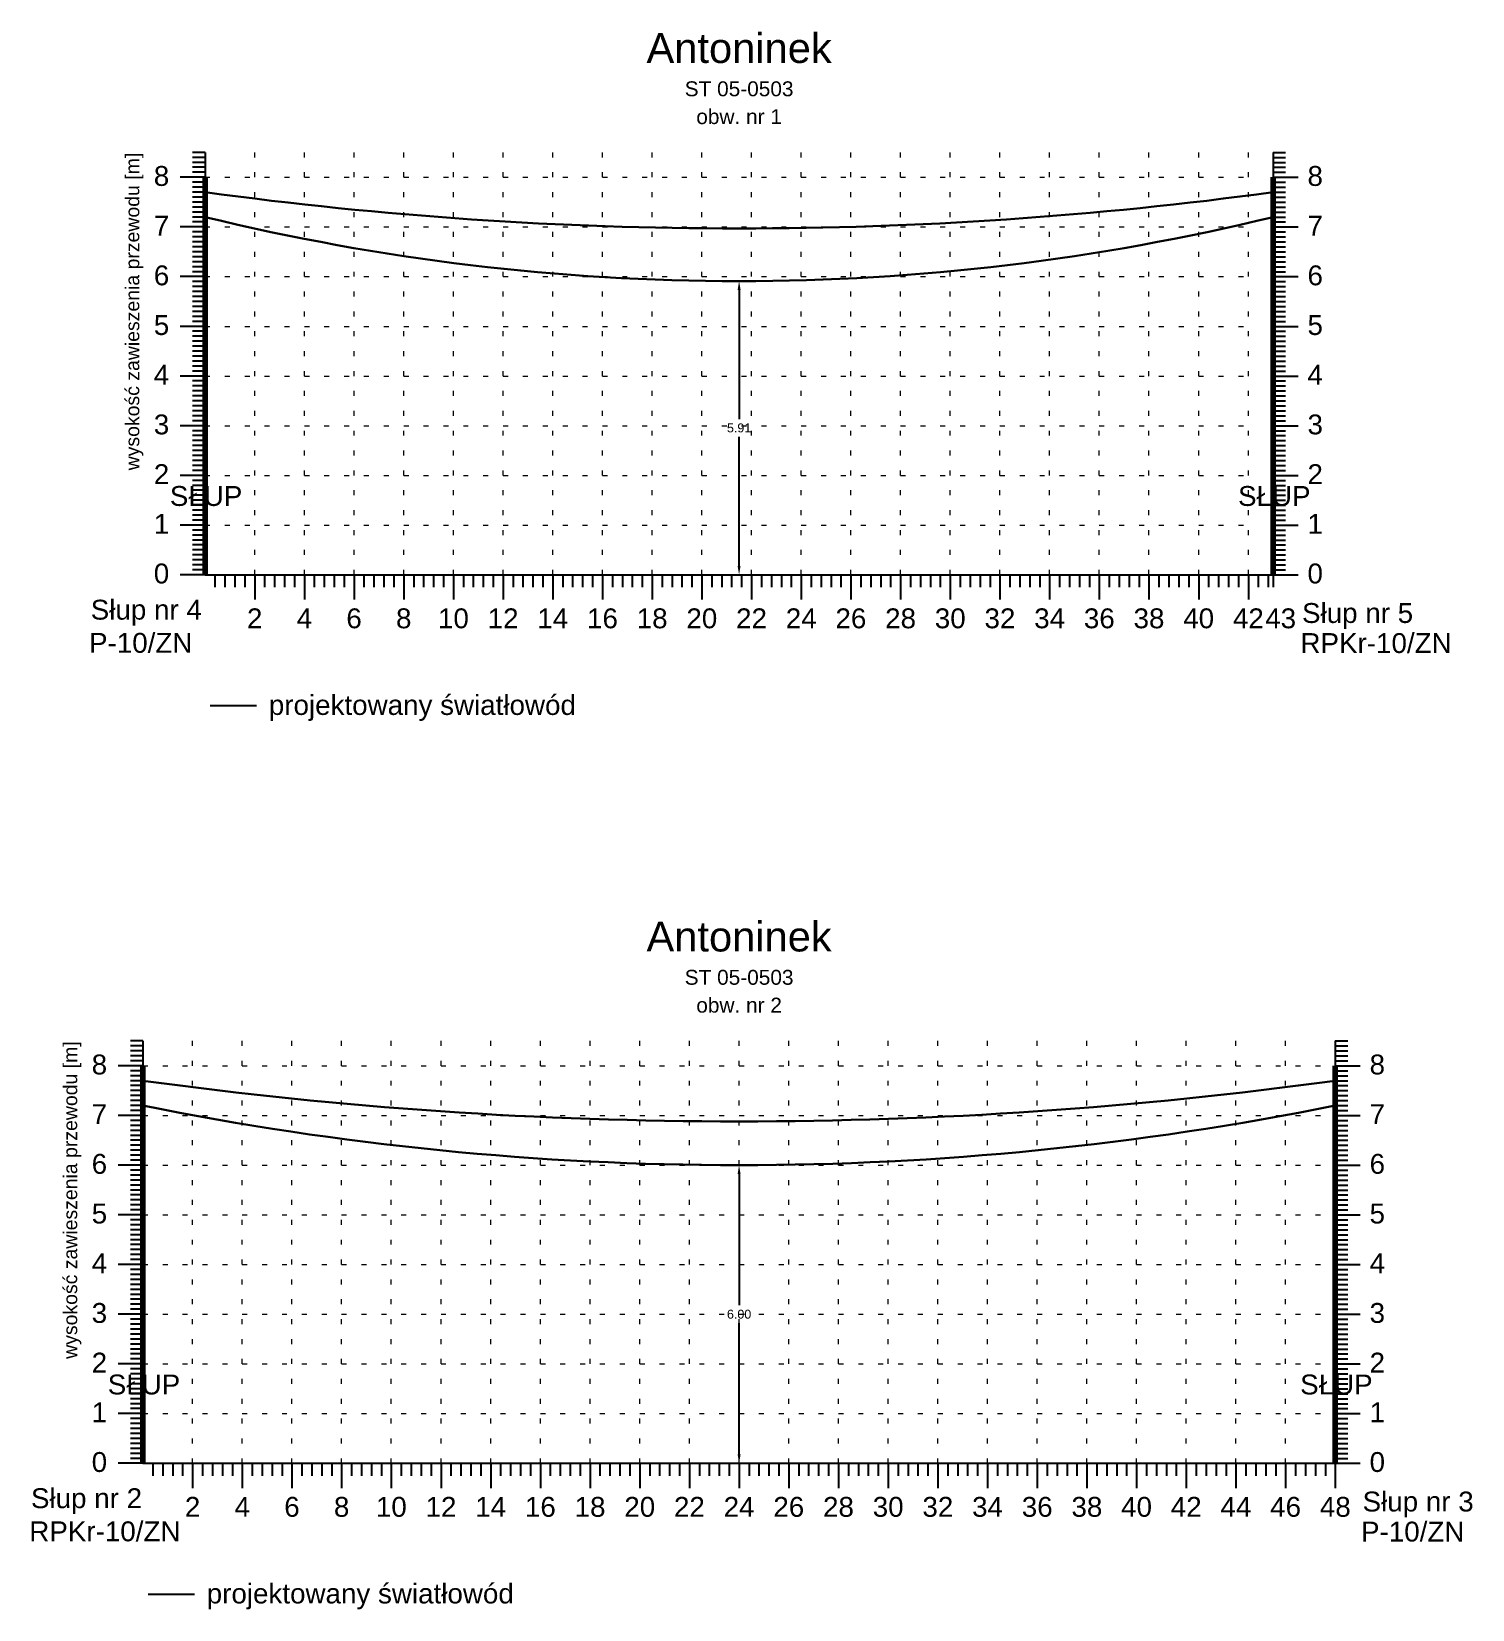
# Model space of a CAD drawing. Header units: inches. Extents: x -871 to 330, y 1326 to 1364.
# Drawn here: x 206.53 to 235.53, y 1331.12 to 1362.87 of the extents above; entities that cross this region are included whole.
import ezdxf
from ezdxf.enums import TextEntityAlignment as Align

# ---------------------------------------------------------------- set-up
doc = ezdxf.new("R2010")
doc.units = ezdxf.units.IN
doc.header["$MEASUREMENT"] = 0
doc.linetypes.add('ACAD_ISO07W100', pattern=[3, 0, -3])
doc.layers.add('ramka', color=7, linetype='Continuous', plot=False)
doc.styles.get("Standard").update_dxf_attribs({"font": 'arial.ttf'})
doc.dimstyles.get("Standard").update_dxf_attribs({"dimtxt": 0.25, "dimasz": 0.18, "dimexe": 0.18, "dimexo": 0.0625, "dimgap": -0.09, "dimtad": 0, "dimtih": 1, "dimtoh": 1, "dimzin": 0, "dimdsep": 46, "dimtxsty": 'Standard', "dimcen": 0.09, "dimadec": 0, "dimazin": 0, "dimtfac": 1, "dimtofl": 0, "dimtmove": 0, "dimatfit": 3, "dimfxl": 1, "dimtolj": 1, "dimtzin": 0, "dimarcsym": 0})

# ---------------------------------------------------------------- blocks, each defined once
blk = doc.blocks.new('*D20')
at = {"color": 0, "lineweight": -2}
for p, q in [((220.822, 1357.849), (220.947, 1357.849)), ((220.767, 1357.669), (220.767, 1355.074)), ((220.767, 1352.119), (220.767, 1354.714)), ((220.672, 1351.939), (220.947, 1351.939))]:
    blk.add_line(p, q, dxfattribs=at)
at = {"color": 0}
for points in [[(220.797, 1357.669), (220.737, 1357.669), (220.767, 1357.849)], [(220.797, 1352.119), (220.737, 1352.119), (220.767, 1351.939)]]:
    blk.add_solid(points, dxfattribs=at)
at = {"layer": 'Defpoints', "color": 0}
for p in [(220.759, 1357.849), (220.609, 1351.939), (220.767, 1351.939)]:
    blk.add_point(p, dxfattribs=at)
at = {"color": 0, "lineweight": 25, "insert": (220.767, 1354.894), "char_height": 0.18, "attachment_point": 5}
blk.add_mtext('\\A1;5.91', dxfattribs=at)
blk = doc.blocks.new('*D21')
at = {"color": 0, "lineweight": -2}
for p, q in [((220.822, 1340.059), (220.947, 1340.059)), ((220.767, 1339.879), (220.767, 1337.239)), ((220.767, 1334.239), (220.767, 1336.879)), ((220.672, 1334.059), (220.947, 1334.059))]:
    blk.add_line(p, q, dxfattribs=at)
at = {"color": 0}
for points in [[(220.797, 1339.879), (220.737, 1339.879), (220.767, 1340.059)], [(220.797, 1334.239), (220.737, 1334.239), (220.767, 1334.059)]]:
    blk.add_solid(points, dxfattribs=at)
at = {"layer": 'Defpoints', "color": 0}
for p in [(220.759, 1340.059), (220.609, 1334.059), (220.767, 1334.059)]:
    blk.add_point(p, dxfattribs=at)
at = {"color": 0, "lineweight": 25, "insert": (220.767, 1337.059), "char_height": 0.18, "attachment_point": 5}
blk.add_mtext('\\A1;6.00', dxfattribs=at)

msp = doc.modelspace()

# ---------------------------------------------------------------- linework, layer by layer
for p, q in [((210.017, 1360.439), (209.767, 1360.439)), ((210.017, 1360.339), (209.767, 1360.339)), ((210.017, 1360.439), (210.017, 1351.939)), ((231.517, 1360.439), (231.517, 1351.939)), ((231.517, 1360.439), (231.767, 1360.439)), ((231.517, 1360.339), (231.767, 1360.339)), ((210.017, 1360.239), (209.767, 1360.239)), ((210.017, 1360.139), (209.767, 1360.139)), ((210.017, 1360.039), (209.767, 1360.039)), ((231.517, 1360.239), (231.767, 1360.239)), ((231.517, 1360.139), (231.767, 1360.139)), ((231.517, 1360.039), (231.767, 1360.039)), ((210.017, 1359.939), (209.517, 1359.939)), ((210.017, 1359.839), (209.767, 1359.839)), ((210.017, 1359.739), (209.767, 1359.739)), ((231.517, 1359.939), (232.017, 1359.939)), ((231.517, 1359.839), (231.767, 1359.839)), ((231.517, 1359.739), (231.767, 1359.739)), ((210.017, 1359.639), (209.767, 1359.639)), ((210.017, 1359.539), (209.767, 1359.539)), ((210.017, 1359.439), (209.767, 1359.439)), ((210.017, 1359.339), (209.767, 1359.339)), ((231.517, 1359.639), (231.767, 1359.639)), ((231.517, 1359.539), (231.767, 1359.539)), ((231.517, 1359.439), (231.767, 1359.439)), ((231.517, 1359.339), (231.767, 1359.339)), ((210.017, 1359.239), (209.767, 1359.239)), ((210.017, 1359.139), (209.767, 1359.139)), ((210.017, 1359.039), (209.767, 1359.039)), ((231.517, 1359.239), (231.767, 1359.239)), ((231.517, 1359.139), (231.767, 1359.139)), ((231.517, 1359.039), (231.767, 1359.039)), ((210.017, 1358.939), (209.517, 1358.939)), ((210.017, 1358.839), (209.767, 1358.839)), ((210.017, 1358.739), (209.767, 1358.739)), ((231.517, 1358.939), (232.017, 1358.939)), ((231.517, 1358.839), (231.767, 1358.839)), ((231.517, 1358.739), (231.767, 1358.739)), ((210.017, 1358.639), (209.767, 1358.639)), ((210.017, 1358.539), (209.767, 1358.539)), ((210.017, 1358.439), (209.767, 1358.439)), ((231.517, 1358.639), (231.767, 1358.639)), ((231.517, 1358.539), (231.767, 1358.539)), ((231.517, 1358.439), (231.767, 1358.439)), ((210.017, 1358.339), (209.767, 1358.339)), ((210.017, 1358.239), (209.767, 1358.239)), ((210.017, 1358.139), (209.767, 1358.139)), ((231.517, 1358.339), (231.767, 1358.339)), ((231.517, 1358.239), (231.767, 1358.239)), ((231.517, 1358.139), (231.767, 1358.139)), ((210.017, 1357.939), (209.517, 1357.939)), ((210.017, 1358.039), (209.767, 1358.039)), ((210.017, 1357.839), (209.767, 1357.839)), ((231.517, 1358.039), (231.767, 1358.039)), ((231.517, 1357.939), (232.017, 1357.939)), ((231.517, 1357.839), (231.767, 1357.839)), ((210.017, 1357.739), (209.767, 1357.739)), ((210.017, 1357.639), (209.767, 1357.639)), ((210.017, 1357.539), (209.767, 1357.539)), ((210.017, 1357.439), (209.767, 1357.439)), ((231.517, 1357.739), (231.767, 1357.739)), ((231.517, 1357.639), (231.767, 1357.639)), ((231.517, 1357.539), (231.767, 1357.539)), ((231.517, 1357.439), (231.767, 1357.439)), ((210.017, 1357.339), (209.767, 1357.339)), ((210.017, 1357.239), (209.767, 1357.239)), ((210.017, 1357.139), (209.767, 1357.139)), ((231.517, 1357.339), (231.767, 1357.339)), ((231.517, 1357.239), (231.767, 1357.239)), ((231.517, 1357.139), (231.767, 1357.139)), ((210.017, 1356.939), (209.517, 1356.939)), ((210.017, 1357.039), (209.767, 1357.039)), ((210.017, 1356.839), (209.767, 1356.839)), ((231.517, 1357.039), (231.767, 1357.039)), ((231.517, 1356.939), (232.017, 1356.939)), ((231.517, 1356.839), (231.767, 1356.839)), ((210.017, 1356.739), (209.767, 1356.739)), ((210.017, 1356.639), (209.767, 1356.639)), ((210.017, 1356.539), (209.767, 1356.539)), ((231.517, 1356.739), (231.767, 1356.739)), ((231.517, 1356.639), (231.767, 1356.639)), ((231.517, 1356.539), (231.767, 1356.539)), ((210.017, 1356.439), (209.767, 1356.439)), ((210.017, 1356.339), (209.767, 1356.339)), ((210.017, 1356.239), (209.767, 1356.239)), ((231.517, 1356.439), (231.767, 1356.439)), ((231.517, 1356.339), (231.767, 1356.339)), ((231.517, 1356.239), (231.767, 1356.239)), ((210.017, 1355.939), (209.517, 1355.939)), ((210.017, 1356.139), (209.767, 1356.139)), ((210.017, 1356.039), (209.767, 1356.039)), ((210.017, 1355.839), (209.767, 1355.839)), ((231.517, 1356.139), (231.767, 1356.139)), ((231.517, 1356.039), (231.767, 1356.039)), ((231.517, 1355.939), (232.017, 1355.939)), ((231.517, 1355.839), (231.767, 1355.839)), ((210.017, 1355.739), (209.767, 1355.739)), ((210.017, 1355.639), (209.767, 1355.639)), ((210.017, 1355.539), (209.767, 1355.539)), ((231.517, 1355.739), (231.767, 1355.739)), ((231.517, 1355.639), (231.767, 1355.639)), ((231.517, 1355.539), (231.767, 1355.539)), ((210.017, 1355.439), (209.767, 1355.439)), ((210.017, 1355.339), (209.767, 1355.339)), ((210.017, 1355.239), (209.767, 1355.239)), ((231.517, 1355.439), (231.767, 1355.439)), ((231.517, 1355.339), (231.767, 1355.339)), ((231.517, 1355.239), (231.767, 1355.239)), ((210.017, 1354.939), (209.517, 1354.939)), ((210.017, 1355.139), (209.767, 1355.139)), ((210.017, 1355.039), (209.767, 1355.039)), ((231.517, 1355.139), (231.767, 1355.139)), ((231.517, 1355.039), (231.767, 1355.039)), ((231.517, 1354.939), (232.017, 1354.939)), ((210.017, 1354.839), (209.767, 1354.839)), ((210.017, 1354.739), (209.767, 1354.739)), ((210.017, 1354.639), (209.767, 1354.639)), ((231.517, 1354.839), (231.767, 1354.839)), ((231.517, 1354.739), (231.767, 1354.739)), ((231.517, 1354.639), (231.767, 1354.639)), ((210.017, 1354.539), (209.767, 1354.539)), ((210.017, 1354.439), (209.767, 1354.439)), ((210.017, 1354.339), (209.767, 1354.339)), ((231.517, 1354.539), (231.767, 1354.539)), ((231.517, 1354.439), (231.767, 1354.439)), ((231.517, 1354.339), (231.767, 1354.339)), ((210.017, 1353.939), (209.517, 1353.939)), ((210.017, 1354.239), (209.767, 1354.239)), ((210.017, 1354.139), (209.767, 1354.139)), ((210.017, 1354.039), (209.767, 1354.039)), ((231.517, 1354.239), (231.767, 1354.239)), ((231.517, 1354.139), (231.767, 1354.139)), ((231.517, 1354.039), (231.767, 1354.039)), ((231.517, 1353.939), (232.017, 1353.939)), ((210.017, 1353.839), (209.767, 1353.839)), ((210.017, 1353.739), (209.767, 1353.739)), ((210.017, 1353.639), (209.767, 1353.639)), ((231.517, 1353.839), (231.767, 1353.839)), ((231.517, 1353.739), (231.767, 1353.739)), ((231.517, 1353.639), (231.767, 1353.639)), ((210.017, 1353.539), (209.767, 1353.539)), ((210.017, 1353.439), (209.767, 1353.439)), ((210.017, 1353.339), (209.767, 1353.339)), ((231.517, 1353.539), (231.767, 1353.539)), ((231.517, 1353.439), (231.767, 1353.439)), ((231.517, 1353.339), (231.767, 1353.339)), ((210.017, 1353.239), (209.767, 1353.239)), ((210.017, 1353.139), (209.767, 1353.139)), ((210.017, 1353.039), (209.767, 1353.039)), ((231.517, 1353.239), (231.767, 1353.239)), ((231.517, 1353.139), (231.767, 1353.139)), ((231.517, 1353.039), (231.767, 1353.039)), ((210.017, 1352.939), (209.517, 1352.939)), ((210.017, 1352.839), (209.767, 1352.839)), ((210.017, 1352.739), (209.767, 1352.739)), ((231.517, 1352.939), (232.017, 1352.939)), ((231.517, 1352.839), (231.767, 1352.839)), ((231.517, 1352.739), (231.767, 1352.739)), ((210.017, 1352.639), (209.767, 1352.639)), ((210.017, 1352.539), (209.767, 1352.539)), ((210.017, 1352.439), (209.767, 1352.439)), ((231.517, 1352.639), (231.767, 1352.639)), ((231.517, 1352.539), (231.767, 1352.539)), ((231.517, 1352.439), (231.767, 1352.439)), ((210.017, 1352.339), (209.767, 1352.339)), ((210.017, 1352.239), (209.767, 1352.239)), ((210.017, 1352.139), (209.767, 1352.139)), ((210.017, 1352.039), (209.767, 1352.039)), ((231.517, 1352.339), (231.767, 1352.339)), ((231.517, 1352.239), (231.767, 1352.239)), ((231.517, 1352.139), (231.767, 1352.139)), ((231.517, 1352.039), (231.767, 1352.039)), ((210.017, 1351.939), (209.517, 1351.939)), ((210.017, 1351.939), (231.517, 1351.939)), ((210.217, 1351.939), (210.217, 1351.689)), ((210.417, 1351.939), (210.417, 1351.689)), ((210.617, 1351.939), (210.617, 1351.689)), ((210.817, 1351.939), (210.817, 1351.689)), ((211.017, 1351.939), (211.017, 1351.439)), ((211.217, 1351.939), (211.217, 1351.689)), ((211.417, 1351.939), (211.417, 1351.689)), ((211.617, 1351.939), (211.617, 1351.689)), ((211.817, 1351.939), (211.817, 1351.689)), ((212.017, 1351.939), (212.017, 1351.439)), ((212.217, 1351.939), (212.217, 1351.689)), ((212.417, 1351.939), (212.417, 1351.689)), ((212.617, 1351.939), (212.617, 1351.689)), ((212.817, 1351.939), (212.817, 1351.689)), ((213.017, 1351.939), (213.017, 1351.439)), ((213.217, 1351.939), (213.217, 1351.689)), ((213.417, 1351.939), (213.417, 1351.689)), ((213.617, 1351.939), (213.617, 1351.689)), ((213.817, 1351.939), (213.817, 1351.689)), ((214.017, 1351.939), (214.017, 1351.439)), ((214.217, 1351.939), (214.217, 1351.689)), ((214.417, 1351.939), (214.417, 1351.689)), ((214.617, 1351.939), (214.617, 1351.689)), ((214.817, 1351.939), (214.817, 1351.689)), ((215.017, 1351.939), (215.017, 1351.439)), ((215.217, 1351.939), (215.217, 1351.689)), ((215.417, 1351.939), (215.417, 1351.689)), ((215.617, 1351.939), (215.617, 1351.689)), ((215.817, 1351.939), (215.817, 1351.689)), ((216.017, 1351.939), (216.017, 1351.439)), ((216.217, 1351.939), (216.217, 1351.689)), ((216.417, 1351.939), (216.417, 1351.689)), ((216.617, 1351.939), (216.617, 1351.689)), ((216.817, 1351.939), (216.817, 1351.689)), ((217.017, 1351.939), (217.017, 1351.439)), ((217.217, 1351.939), (217.217, 1351.689)), ((217.417, 1351.939), (217.417, 1351.689)), ((217.617, 1351.939), (217.617, 1351.689)), ((217.817, 1351.939), (217.817, 1351.689)), ((218.017, 1351.939), (218.017, 1351.439)), ((218.217, 1351.939), (218.217, 1351.689)), ((218.417, 1351.939), (218.417, 1351.689)), ((218.617, 1351.939), (218.617, 1351.689)), ((218.817, 1351.939), (218.817, 1351.689)), ((219.017, 1351.939), (219.017, 1351.439)), ((219.217, 1351.939), (219.217, 1351.689)), ((219.417, 1351.939), (219.417, 1351.689)), ((219.617, 1351.939), (219.617, 1351.689)), ((219.817, 1351.939), (219.817, 1351.689)), ((220.017, 1351.939), (220.017, 1351.439)), ((220.217, 1351.939), (220.217, 1351.689)), ((220.417, 1351.939), (220.417, 1351.689)), ((220.617, 1351.939), (220.617, 1351.689)), ((220.817, 1351.939), (220.817, 1351.689)), ((221.017, 1351.939), (221.017, 1351.439)), ((221.217, 1351.939), (221.217, 1351.689)), ((221.417, 1351.939), (221.417, 1351.689)), ((221.617, 1351.939), (221.617, 1351.689)), ((221.817, 1351.939), (221.817, 1351.689)), ((222.017, 1351.939), (222.017, 1351.439)), ((222.217, 1351.939), (222.217, 1351.689)), ((222.417, 1351.939), (222.417, 1351.689)), ((222.617, 1351.939), (222.617, 1351.689)), ((222.817, 1351.939), (222.817, 1351.689)), ((223.017, 1351.939), (223.017, 1351.439)), ((223.217, 1351.939), (223.217, 1351.689)), ((223.417, 1351.939), (223.417, 1351.689)), ((223.617, 1351.939), (223.617, 1351.689)), ((223.817, 1351.939), (223.817, 1351.689)), ((224.017, 1351.939), (224.017, 1351.439)), ((224.217, 1351.939), (224.217, 1351.689)), ((224.417, 1351.939), (224.417, 1351.689)), ((224.617, 1351.939), (224.617, 1351.689)), ((224.817, 1351.939), (224.817, 1351.689)), ((225.017, 1351.939), (225.017, 1351.439)), ((225.217, 1351.939), (225.217, 1351.689)), ((225.417, 1351.939), (225.417, 1351.689)), ((225.617, 1351.939), (225.617, 1351.689)), ((225.817, 1351.939), (225.817, 1351.689)), ((226.017, 1351.939), (226.017, 1351.439)), ((226.217, 1351.939), (226.217, 1351.689)), ((226.417, 1351.939), (226.417, 1351.689)), ((226.617, 1351.939), (226.617, 1351.689)), ((226.817, 1351.939), (226.817, 1351.689)), ((227.017, 1351.939), (227.017, 1351.439)), ((227.217, 1351.939), (227.217, 1351.689)), ((227.417, 1351.939), (227.417, 1351.689)), ((227.617, 1351.939), (227.617, 1351.689)), ((227.817, 1351.939), (227.817, 1351.689)), ((228.017, 1351.939), (228.017, 1351.439)), ((228.217, 1351.939), (228.217, 1351.689)), ((228.417, 1351.939), (228.417, 1351.689)), ((228.617, 1351.939), (228.617, 1351.689)), ((228.817, 1351.939), (228.817, 1351.689)), ((229.017, 1351.939), (229.017, 1351.439)), ((229.217, 1351.939), (229.217, 1351.689)), ((229.417, 1351.939), (229.417, 1351.689)), ((229.617, 1351.939), (229.617, 1351.689)), ((229.817, 1351.939), (229.817, 1351.689)), ((230.017, 1351.939), (230.017, 1351.439)), ((230.217, 1351.939), (230.217, 1351.689)), ((230.417, 1351.939), (230.417, 1351.689)), ((230.617, 1351.939), (230.617, 1351.689)), ((230.817, 1351.939), (230.817, 1351.689)), ((231.017, 1351.939), (231.017, 1351.439)), ((231.217, 1351.939), (231.217, 1351.689)), ((231.417, 1351.939), (231.417, 1351.689)), ((231.517, 1351.939), (232.017, 1351.939)), ((231.517, 1351.939), (231.517, 1351.689)), ((208.767, 1342.559), (208.517, 1342.559)), ((208.767, 1342.559), (208.767, 1334.059)), ((232.767, 1342.559), (232.767, 1334.059)), ((232.767, 1342.559), (233.017, 1342.559)), ((208.767, 1342.459), (208.517, 1342.459)), ((208.767, 1342.359), (208.517, 1342.359)), ((208.767, 1342.259), (208.517, 1342.259)), ((232.767, 1342.459), (233.017, 1342.459)), ((232.767, 1342.359), (233.017, 1342.359)), ((232.767, 1342.259), (233.017, 1342.259)), ((208.767, 1342.059), (208.267, 1342.059)), ((208.767, 1342.159), (208.517, 1342.159)), ((208.767, 1341.959), (208.517, 1341.959)), ((232.767, 1342.159), (233.017, 1342.159)), ((232.767, 1342.059), (233.267, 1342.059)), ((232.767, 1341.959), (233.017, 1341.959)), ((208.767, 1341.859), (208.517, 1341.859)), ((208.767, 1341.759), (208.517, 1341.759)), ((208.767, 1341.659), (208.517, 1341.659)), ((208.767, 1341.559), (208.517, 1341.559)), ((232.767, 1341.859), (233.017, 1341.859)), ((232.767, 1341.759), (233.017, 1341.759)), ((232.767, 1341.659), (233.017, 1341.659)), ((232.767, 1341.559), (233.017, 1341.559)), ((208.767, 1341.459), (208.517, 1341.459)), ((208.767, 1341.359), (208.517, 1341.359)), ((208.767, 1341.259), (208.517, 1341.259)), ((232.767, 1341.459), (233.017, 1341.459)), ((232.767, 1341.359), (233.017, 1341.359)), ((232.767, 1341.259), (233.017, 1341.259)), ((208.767, 1341.059), (208.267, 1341.059)), ((208.767, 1341.159), (208.517, 1341.159)), ((208.767, 1340.959), (208.517, 1340.959)), ((232.767, 1341.159), (233.017, 1341.159)), ((232.767, 1341.059), (233.267, 1341.059)), ((232.767, 1340.959), (233.017, 1340.959)), ((208.767, 1340.859), (208.517, 1340.859)), ((208.767, 1340.759), (208.517, 1340.759)), ((208.767, 1340.659), (208.517, 1340.659)), ((232.767, 1340.859), (233.017, 1340.859)), ((232.767, 1340.759), (233.017, 1340.759)), ((232.767, 1340.659), (233.017, 1340.659)), ((208.767, 1340.559), (208.517, 1340.559)), ((208.767, 1340.459), (208.517, 1340.459)), ((208.767, 1340.359), (208.517, 1340.359)), ((232.767, 1340.559), (233.017, 1340.559)), ((232.767, 1340.459), (233.017, 1340.459)), ((232.767, 1340.359), (233.017, 1340.359)), ((208.767, 1340.059), (208.267, 1340.059)), ((208.767, 1340.259), (208.517, 1340.259)), ((208.767, 1340.159), (208.517, 1340.159)), ((232.767, 1340.259), (233.017, 1340.259)), ((232.767, 1340.159), (233.017, 1340.159)), ((232.767, 1340.059), (233.267, 1340.059)), ((208.767, 1339.959), (208.517, 1339.959)), ((208.767, 1339.859), (208.517, 1339.859)), ((208.767, 1339.759), (208.517, 1339.759)), ((208.767, 1339.659), (208.517, 1339.659)), ((232.767, 1339.959), (233.017, 1339.959)), ((232.767, 1339.859), (233.017, 1339.859)), ((232.767, 1339.759), (233.017, 1339.759)), ((232.767, 1339.659), (233.017, 1339.659)), ((208.767, 1339.559), (208.517, 1339.559)), ((208.767, 1339.459), (208.517, 1339.459)), ((208.767, 1339.359), (208.517, 1339.359)), ((232.767, 1339.559), (233.017, 1339.559)), ((232.767, 1339.459), (233.017, 1339.459)), ((232.767, 1339.359), (233.017, 1339.359)), ((208.767, 1339.059), (208.267, 1339.059)), ((208.767, 1339.259), (208.517, 1339.259)), ((208.767, 1339.159), (208.517, 1339.159)), ((232.767, 1339.259), (233.017, 1339.259)), ((232.767, 1339.159), (233.017, 1339.159)), ((232.767, 1339.059), (233.267, 1339.059)), ((208.767, 1338.959), (208.517, 1338.959)), ((208.767, 1338.859), (208.517, 1338.859)), ((208.767, 1338.759), (208.517, 1338.759)), ((232.767, 1338.959), (233.017, 1338.959)), ((232.767, 1338.859), (233.017, 1338.859)), ((232.767, 1338.759), (233.017, 1338.759)), ((208.767, 1338.659), (208.517, 1338.659)), ((208.767, 1338.559), (208.517, 1338.559)), ((208.767, 1338.459), (208.517, 1338.459)), ((232.767, 1338.659), (233.017, 1338.659)), ((232.767, 1338.559), (233.017, 1338.559)), ((232.767, 1338.459), (233.017, 1338.459)), ((208.767, 1338.059), (208.267, 1338.059)), ((208.767, 1338.359), (208.517, 1338.359)), ((208.767, 1338.259), (208.517, 1338.259)), ((208.767, 1338.159), (208.517, 1338.159)), ((232.767, 1338.359), (233.017, 1338.359)), ((232.767, 1338.259), (233.017, 1338.259)), ((232.767, 1338.159), (233.017, 1338.159)), ((232.767, 1338.059), (233.267, 1338.059)), ((208.767, 1337.959), (208.517, 1337.959)), ((208.767, 1337.859), (208.517, 1337.859)), ((208.767, 1337.759), (208.517, 1337.759)), ((232.767, 1337.959), (233.017, 1337.959)), ((232.767, 1337.859), (233.017, 1337.859)), ((232.767, 1337.759), (233.017, 1337.759)), ((208.767, 1337.659), (208.517, 1337.659)), ((208.767, 1337.559), (208.517, 1337.559)), ((208.767, 1337.459), (208.517, 1337.459)), ((232.767, 1337.659), (233.017, 1337.659)), ((232.767, 1337.559), (233.017, 1337.559)), ((232.767, 1337.459), (233.017, 1337.459)), ((208.767, 1337.359), (208.517, 1337.359)), ((208.767, 1337.259), (208.517, 1337.259)), ((208.767, 1337.159), (208.517, 1337.159)), ((232.767, 1337.359), (233.017, 1337.359)), ((232.767, 1337.259), (233.017, 1337.259)), ((232.767, 1337.159), (233.017, 1337.159)), ((208.767, 1337.059), (208.267, 1337.059)), ((208.767, 1336.959), (208.517, 1336.959)), ((208.767, 1336.859), (208.517, 1336.859)), ((232.767, 1337.059), (233.267, 1337.059)), ((232.767, 1336.959), (233.017, 1336.959)), ((232.767, 1336.859), (233.017, 1336.859)), ((208.767, 1336.759), (208.517, 1336.759)), ((208.767, 1336.659), (208.517, 1336.659)), ((208.767, 1336.559), (208.517, 1336.559)), ((232.767, 1336.759), (233.017, 1336.759)), ((232.767, 1336.659), (233.017, 1336.659)), ((232.767, 1336.559), (233.017, 1336.559)), ((208.767, 1336.459), (208.517, 1336.459)), ((208.767, 1336.359), (208.517, 1336.359)), ((208.767, 1336.259), (208.517, 1336.259)), ((208.767, 1336.159), (208.517, 1336.159)), ((232.767, 1336.459), (233.017, 1336.459)), ((232.767, 1336.359), (233.017, 1336.359)), ((232.767, 1336.259), (233.017, 1336.259)), ((232.767, 1336.159), (233.017, 1336.159)), ((208.767, 1336.059), (208.267, 1336.059)), ((208.767, 1335.959), (208.517, 1335.959)), ((208.767, 1335.859), (208.517, 1335.859)), ((232.767, 1336.059), (233.267, 1336.059)), ((232.767, 1335.959), (233.017, 1335.959)), ((232.767, 1335.859), (233.017, 1335.859)), ((208.767, 1335.759), (208.517, 1335.759)), ((208.767, 1335.659), (208.517, 1335.659)), ((208.767, 1335.559), (208.517, 1335.559)), ((232.767, 1335.759), (233.017, 1335.759)), ((232.767, 1335.659), (233.017, 1335.659)), ((232.767, 1335.559), (233.017, 1335.559)), ((208.767, 1335.459), (208.517, 1335.459)), ((208.767, 1335.359), (208.517, 1335.359)), ((208.767, 1335.259), (208.517, 1335.259)), ((232.767, 1335.459), (233.017, 1335.459)), ((232.767, 1335.359), (233.017, 1335.359)), ((232.767, 1335.259), (233.017, 1335.259)), ((208.767, 1335.059), (208.267, 1335.059)), ((208.767, 1335.159), (208.517, 1335.159)), ((208.767, 1334.959), (208.517, 1334.959)), ((232.767, 1335.159), (233.017, 1335.159)), ((232.767, 1335.059), (233.267, 1335.059)), ((232.767, 1334.959), (233.017, 1334.959)), ((208.767, 1334.859), (208.517, 1334.859)), ((208.767, 1334.759), (208.517, 1334.759)), ((208.767, 1334.659), (208.517, 1334.659)), ((232.767, 1334.859), (233.017, 1334.859)), ((232.767, 1334.759), (233.017, 1334.759)), ((232.767, 1334.659), (233.017, 1334.659)), ((208.767, 1334.559), (208.517, 1334.559)), ((208.767, 1334.459), (208.517, 1334.459)), ((208.767, 1334.359), (208.517, 1334.359)), ((208.767, 1334.259), (208.517, 1334.259)), ((232.767, 1334.559), (233.017, 1334.559)), ((232.767, 1334.459), (233.017, 1334.459)), ((232.767, 1334.359), (233.017, 1334.359)), ((232.767, 1334.259), (233.017, 1334.259)), ((208.767, 1334.059), (208.267, 1334.059)), ((208.767, 1334.159), (208.517, 1334.159)), ((208.767, 1334.059), (232.767, 1334.059)), ((208.967, 1334.059), (208.967, 1333.809)), ((209.167, 1334.059), (209.167, 1333.809)), ((209.367, 1334.059), (209.367, 1333.809)), ((209.567, 1334.059), (209.567, 1333.809)), ((209.767, 1334.059), (209.767, 1333.559)), ((209.967, 1334.059), (209.967, 1333.809)), ((210.167, 1334.059), (210.167, 1333.809)), ((210.367, 1334.059), (210.367, 1333.809)), ((210.567, 1334.059), (210.567, 1333.809)), ((210.767, 1334.059), (210.767, 1333.559)), ((210.967, 1334.059), (210.967, 1333.809)), ((211.167, 1334.059), (211.167, 1333.809)), ((211.367, 1334.059), (211.367, 1333.809)), ((211.567, 1334.059), (211.567, 1333.809)), ((211.767, 1334.059), (211.767, 1333.559)), ((211.967, 1334.059), (211.967, 1333.809)), ((212.167, 1334.059), (212.167, 1333.809)), ((212.367, 1334.059), (212.367, 1333.809)), ((212.567, 1334.059), (212.567, 1333.809)), ((212.767, 1334.059), (212.767, 1333.559)), ((212.967, 1334.059), (212.967, 1333.809)), ((213.167, 1334.059), (213.167, 1333.809)), ((213.367, 1334.059), (213.367, 1333.809)), ((213.567, 1334.059), (213.567, 1333.809)), ((213.767, 1334.059), (213.767, 1333.559)), ((213.967, 1334.059), (213.967, 1333.809)), ((214.167, 1334.059), (214.167, 1333.809)), ((214.367, 1334.059), (214.367, 1333.809)), ((214.567, 1334.059), (214.567, 1333.809)), ((214.767, 1334.059), (214.767, 1333.559)), ((214.967, 1334.059), (214.967, 1333.809)), ((215.167, 1334.059), (215.167, 1333.809)), ((215.367, 1334.059), (215.367, 1333.809)), ((215.567, 1334.059), (215.567, 1333.809)), ((215.767, 1334.059), (215.767, 1333.559)), ((215.967, 1334.059), (215.967, 1333.809)), ((216.167, 1334.059), (216.167, 1333.809)), ((216.367, 1334.059), (216.367, 1333.809)), ((216.567, 1334.059), (216.567, 1333.809)), ((216.767, 1334.059), (216.767, 1333.559)), ((216.967, 1334.059), (216.967, 1333.809)), ((217.167, 1334.059), (217.167, 1333.809)), ((217.367, 1334.059), (217.367, 1333.809)), ((217.567, 1334.059), (217.567, 1333.809)), ((217.767, 1334.059), (217.767, 1333.559)), ((217.967, 1334.059), (217.967, 1333.809)), ((218.167, 1334.059), (218.167, 1333.809)), ((218.367, 1334.059), (218.367, 1333.809)), ((218.567, 1334.059), (218.567, 1333.809)), ((218.767, 1334.059), (218.767, 1333.559)), ((218.967, 1334.059), (218.967, 1333.809)), ((219.167, 1334.059), (219.167, 1333.809)), ((219.367, 1334.059), (219.367, 1333.809)), ((219.567, 1334.059), (219.567, 1333.809)), ((219.767, 1334.059), (219.767, 1333.559)), ((219.967, 1334.059), (219.967, 1333.809)), ((220.167, 1334.059), (220.167, 1333.809)), ((220.367, 1334.059), (220.367, 1333.809)), ((220.567, 1334.059), (220.567, 1333.809)), ((220.767, 1334.059), (220.767, 1333.559)), ((220.967, 1334.059), (220.967, 1333.809)), ((221.167, 1334.059), (221.167, 1333.809)), ((221.367, 1334.059), (221.367, 1333.809)), ((221.567, 1334.059), (221.567, 1333.809)), ((221.767, 1334.059), (221.767, 1333.559)), ((221.967, 1334.059), (221.967, 1333.809)), ((222.167, 1334.059), (222.167, 1333.809)), ((222.367, 1334.059), (222.367, 1333.809)), ((222.567, 1334.059), (222.567, 1333.809)), ((222.767, 1334.059), (222.767, 1333.559)), ((222.967, 1334.059), (222.967, 1333.809)), ((223.167, 1334.059), (223.167, 1333.809)), ((223.367, 1334.059), (223.367, 1333.809)), ((223.567, 1334.059), (223.567, 1333.809)), ((223.767, 1334.059), (223.767, 1333.559)), ((223.967, 1334.059), (223.967, 1333.809)), ((224.167, 1334.059), (224.167, 1333.809)), ((224.367, 1334.059), (224.367, 1333.809)), ((224.567, 1334.059), (224.567, 1333.809)), ((224.767, 1334.059), (224.767, 1333.559)), ((224.967, 1334.059), (224.967, 1333.809)), ((225.167, 1334.059), (225.167, 1333.809)), ((225.367, 1334.059), (225.367, 1333.809)), ((225.567, 1334.059), (225.567, 1333.809)), ((225.767, 1334.059), (225.767, 1333.559)), ((225.967, 1334.059), (225.967, 1333.809)), ((226.167, 1334.059), (226.167, 1333.809)), ((226.367, 1334.059), (226.367, 1333.809)), ((226.567, 1334.059), (226.567, 1333.809)), ((226.767, 1334.059), (226.767, 1333.559)), ((226.967, 1334.059), (226.967, 1333.809)), ((227.167, 1334.059), (227.167, 1333.809)), ((227.367, 1334.059), (227.367, 1333.809)), ((227.567, 1334.059), (227.567, 1333.809)), ((227.767, 1334.059), (227.767, 1333.559)), ((227.967, 1334.059), (227.967, 1333.809)), ((228.167, 1334.059), (228.167, 1333.809)), ((228.367, 1334.059), (228.367, 1333.809)), ((228.567, 1334.059), (228.567, 1333.809)), ((228.767, 1334.059), (228.767, 1333.559)), ((228.967, 1334.059), (228.967, 1333.809)), ((229.167, 1334.059), (229.167, 1333.809)), ((229.367, 1334.059), (229.367, 1333.809)), ((229.567, 1334.059), (229.567, 1333.809)), ((229.767, 1334.059), (229.767, 1333.559)), ((229.967, 1334.059), (229.967, 1333.809)), ((230.167, 1334.059), (230.167, 1333.809)), ((230.367, 1334.059), (230.367, 1333.809)), ((230.567, 1334.059), (230.567, 1333.809)), ((230.767, 1334.059), (230.767, 1333.559)), ((230.967, 1334.059), (230.967, 1333.809)), ((231.167, 1334.059), (231.167, 1333.809)), ((231.367, 1334.059), (231.367, 1333.809)), ((231.567, 1334.059), (231.567, 1333.809)), ((231.767, 1334.059), (231.767, 1333.559)), ((231.967, 1334.059), (231.967, 1333.809)), ((232.167, 1334.059), (232.167, 1333.809)), ((232.367, 1334.059), (232.367, 1333.809)), ((232.567, 1334.059), (232.567, 1333.809)), ((232.767, 1334.159), (233.017, 1334.159)), ((232.767, 1334.059), (233.267, 1334.059)), ((232.767, 1334.059), (232.767, 1333.559))]:
    msp.add_line(p, q)
at = {"linetype": 'ACAD_ISO07W100', "lineweight": 15, "ltscale": 0.1}
for p, q in [((211.017, 1351.939), (211.017, 1360.439)), ((212.017, 1351.939), (212.017, 1360.439)), ((213.017, 1351.939), (213.017, 1360.439)), ((214.017, 1351.939), (214.017, 1360.439)), ((215.017, 1351.939), (215.017, 1360.439)), ((216.017, 1351.939), (216.017, 1360.439)), ((217.017, 1351.939), (217.017, 1360.439)), ((218.017, 1351.939), (218.017, 1360.439)), ((219.017, 1351.939), (219.017, 1360.439)), ((220.017, 1351.939), (220.017, 1360.439)), ((221.017, 1351.939), (221.017, 1360.439)), ((222.017, 1351.939), (222.017, 1360.439)), ((223.017, 1351.939), (223.017, 1360.439)), ((224.017, 1351.939), (224.017, 1360.439)), ((225.017, 1351.939), (225.017, 1360.439)), ((226.017, 1351.939), (226.017, 1360.439)), ((227.017, 1351.939), (227.017, 1360.439)), ((228.017, 1351.939), (228.017, 1360.439)), ((229.017, 1351.939), (229.017, 1360.439)), ((230.017, 1351.939), (230.017, 1360.439)), ((231.017, 1351.939), (231.017, 1360.439)), ((231.517, 1351.939), (231.517, 1360.439)), ((210.017, 1359.939), (231.017, 1359.939)), ((210.017, 1358.939), (231.017, 1358.939)), ((210.017, 1357.939), (231.017, 1357.939)), ((210.017, 1356.939), (231.017, 1356.939)), ((210.017, 1355.939), (231.017, 1355.939)), ((210.017, 1354.939), (231.017, 1354.939)), ((210.017, 1353.939), (231.017, 1353.939)), ((210.017, 1352.939), (231.017, 1352.939)), ((210.017, 1351.939), (231.017, 1351.939)), ((209.767, 1334.059), (209.767, 1342.559)), ((210.767, 1334.059), (210.767, 1342.559)), ((211.767, 1334.059), (211.767, 1342.559)), ((212.767, 1334.059), (212.767, 1342.559)), ((213.767, 1334.059), (213.767, 1342.559)), ((214.767, 1334.059), (214.767, 1342.559)), ((215.767, 1334.059), (215.767, 1342.559)), ((216.767, 1334.059), (216.767, 1342.559)), ((217.767, 1334.059), (217.767, 1342.559)), ((218.767, 1334.059), (218.767, 1342.559)), ((219.767, 1334.059), (219.767, 1342.559)), ((220.767, 1334.059), (220.767, 1342.559)), ((221.767, 1334.059), (221.767, 1342.559)), ((222.767, 1334.059), (222.767, 1342.559)), ((223.767, 1334.059), (223.767, 1342.559)), ((224.767, 1334.059), (224.767, 1342.559)), ((225.767, 1334.059), (225.767, 1342.559)), ((226.767, 1334.059), (226.767, 1342.559)), ((227.767, 1334.059), (227.767, 1342.559)), ((228.767, 1334.059), (228.767, 1342.559)), ((229.767, 1334.059), (229.767, 1342.559)), ((230.767, 1334.059), (230.767, 1342.559)), ((231.767, 1334.059), (231.767, 1342.559)), ((232.767, 1334.059), (232.767, 1342.559)), ((208.767, 1342.059), (232.767, 1342.059)), ((208.767, 1341.059), (232.767, 1341.059)), ((208.767, 1340.059), (232.767, 1340.059)), ((208.767, 1339.059), (232.767, 1339.059)), ((208.767, 1338.059), (232.767, 1338.059)), ((208.767, 1337.059), (232.767, 1337.059)), ((208.767, 1336.059), (232.767, 1336.059)), ((208.767, 1335.059), (232.767, 1335.059)), ((208.767, 1334.059), (232.767, 1334.059))]:
    msp.add_line(p, q, dxfattribs=at)
at = {"lineweight": 100}
for p, q in [((210.017, 1351.939), (210.017, 1359.939)), ((231.517, 1351.939), (231.517, 1359.939)), ((208.767, 1334.059), (208.767, 1342.059)), ((232.767, 1334.059), (232.767, 1342.059))]:
    msp.add_line(p, q, dxfattribs=at)
at = {"color": 3, "lineweight": 25}
for p, q in [((210.122, 1349.309), (211.053, 1349.309)), ((208.872, 1331.429), (209.803, 1331.429))]:
    msp.add_line(p, q, dxfattribs=at)
at = {"lineweight": 30}
for centre, radius, start, end in [((220.767, 1438.426), 79.517, 262.23036, 277.76964), ((220.767, 1429.154), 88.215, 262.18173, 277.81827)]:
    msp.add_arc(centre, radius, start, end, dxfattribs=at)
at = {"color": 3, "lineweight": 30}
for centre, radius, start, end in [((220.767, 1403.286), 45.437, 256.3145, 283.6855), ((220.767, 1400.659), 60.6, 258.57881, 281.42119)]:
    msp.add_arc(centre, radius, start, end, dxfattribs=at)
at = {"layer": 'ramka'}
for p, q in [((210.017, 1351.939), (220.767, 1351.939)), ((208.767, 1334.059), (220.767, 1334.059))]:
    msp.add_line(p, q, dxfattribs=at)

# ---------------------------------------------------------------- texts
for s, height, p in [('Antoninek', 0.6, (220.767, 1362.239)), ('ST 05-0503', 0.3, (220.767, 1361.569)), ('obw. nr 1', 0.3, (220.767, 1361.009)), ('2', 0.4, (211.017, 1350.863)), ('4', 0.4, (212.017, 1350.863)), ('6', 0.4, (213.017, 1350.863)), ('8', 0.4, (214.017, 1350.863)), ('10', 0.4, (215.017, 1350.863)), ('12', 0.4, (216.017, 1350.863)), ('14', 0.4, (217.017, 1350.863)), ('16', 0.4, (218.017, 1350.863)), ('18', 0.4, (219.017, 1350.863)), ('20', 0.4, (220.017, 1350.863)), ('22', 0.4, (221.017, 1350.863)), ('24', 0.4, (222.017, 1350.863)), ('26', 0.4, (223.017, 1350.863)), ('28', 0.4, (224.017, 1350.863)), ('30', 0.4, (225.017, 1350.863)), ('32', 0.4, (226.017, 1350.863)), ('34', 0.4, (227.017, 1350.863)), ('36', 0.4, (228.017, 1350.863)), ('38', 0.4, (229.017, 1350.863)), ('40', 0.4, (230.017, 1350.863)), ('42', 0.4, (231.017, 1350.863)), ('43', 0.4, (231.667, 1350.863)), ('Antoninek', 0.6, (220.767, 1344.359)), ('ST 05-0503', 0.3, (220.767, 1343.689)), ('obw. nr 2', 0.3, (220.767, 1343.129)), ('2', 0.4, (209.767, 1332.983)), ('4', 0.4, (210.767, 1332.983)), ('6', 0.4, (211.767, 1332.983)), ('8', 0.4, (212.767, 1332.983)), ('10', 0.4, (213.767, 1332.983)), ('12', 0.4, (214.767, 1332.983)), ('14', 0.4, (215.767, 1332.983)), ('16', 0.4, (216.767, 1332.983)), ('18', 0.4, (217.767, 1332.983)), ('20', 0.4, (218.767, 1332.983)), ('22', 0.4, (219.767, 1332.983)), ('24', 0.4, (220.767, 1332.983)), ('26', 0.4, (221.767, 1332.983)), ('28', 0.4, (222.767, 1332.983)), ('30', 0.4, (223.767, 1332.983)), ('32', 0.4, (224.767, 1332.983)), ('34', 0.4, (225.767, 1332.983)), ('36', 0.4, (226.767, 1332.983)), ('38', 0.4, (227.767, 1332.983)), ('40', 0.4, (228.767, 1332.983)), ('42', 0.4, (229.767, 1332.983)), ('44', 0.4, (230.767, 1332.983)), ('46', 0.4, (231.767, 1332.983)), ('48', 0.4, (232.767, 1332.983))]:
    msp.add_text(s, height=height).set_placement(p, align=Align.CENTER)
for s, p in [('8', (209.297, 1359.765)), ('7', (209.297, 1358.765)), ('6', (209.297, 1357.765)), ('5', (209.297, 1356.765)), ('4', (209.297, 1355.765)), ('3', (209.297, 1354.765)), ('2', (209.297, 1353.765)), ('1', (209.297, 1352.765)), ('0', (209.297, 1351.765)), ('8', (208.047, 1341.885)), ('7', (208.047, 1340.885)), ('6', (208.047, 1339.885)), ('5', (208.047, 1338.885)), ('4', (208.047, 1337.885)), ('3', (208.047, 1336.885)), ('2', (208.047, 1335.885)), ('1', (208.047, 1334.885)), ('0', (208.047, 1333.885))]:
    msp.add_text(s, height=0.4).set_placement(p, align=Align.RIGHT)
for s, p in [('8', (232.207, 1359.765)), ('7', (232.207, 1358.765)), ('6', (232.207, 1357.765)), ('5', (232.207, 1356.765)), ('4', (232.207, 1355.765)), ('3', (232.207, 1354.765)), ('2', (232.207, 1353.765)), ('1', (232.207, 1352.765)), ('0', (232.207, 1351.765)), ('Słup nr 4', (207.717, 1351.037)), ('Słup nr 5', (232.097, 1350.97)), ('P-10/ZN', (207.683, 1350.37)), ('RPKr-10/ZN', (232.066, 1350.365)), ('projektowany światłowód', (211.302, 1349.119)), ('8', (233.457, 1341.885)), ('7', (233.457, 1340.885)), ('6', (233.457, 1339.885)), ('5', (233.457, 1338.885)), ('4', (233.457, 1337.885)), ('3', (233.457, 1336.885)), ('2', (233.457, 1335.885)), ('1', (233.457, 1334.885)), ('0', (233.457, 1333.885)), ('Słup nr 2', (206.514, 1333.157)), ('Słup nr 3', (233.316, 1333.09)), ('RPKr-10/ZN', (206.48, 1332.49)), ('P-10/ZN', (233.285, 1332.485)), ('projektowany światłowód', (210.052, 1331.239))]:
    msp.add_text(s, height=0.4).set_placement(p)
at = {"char_height": 0.28, "width": 9.28, "attachment_point": 1, "rotation": 90}
for insert in [(208.414, 1354.041), (207.164, 1336.161)]:
    msp.add_mtext('wysokość zawieszenia przewodu [m]', dxfattribs=dict(at, insert=insert))
at = {"char_height": 0.4, "width": 1.537, "attachment_point": 1}
for insert in [(209.309, 1353.725), (230.809, 1353.725), (208.059, 1335.845), (232.059, 1335.845)]:
    msp.add_mtext('SŁUP', dxfattribs=dict(at, insert=insert))

# ---------------------------------------------------------------- dimensions: what is measured, and where the dimension line sits
at = {"lineweight": 25}
for base, p1, p2, text, picture, middle in [((220.767, 1351.939), (220.759, 1357.849), (220.609, 1351.939), '5.91', '*D20', (220.767, 1354.894)), ((220.767, 1334.059), (220.759, 1340.059), (220.609, 1334.059), '6.00', '*D21', (220.767, 1337.059))]:
    dim = msp.add_linear_dim(base=base, p1=p1, p2=p2, angle=90, text=text, dimstyle='Standard', dxfattribs=at)
    dim.commit()
    dim.dimension.update_dxf_attribs({"geometry": picture, "text_midpoint": middle})

doc.saveas('drawing.dxf')
